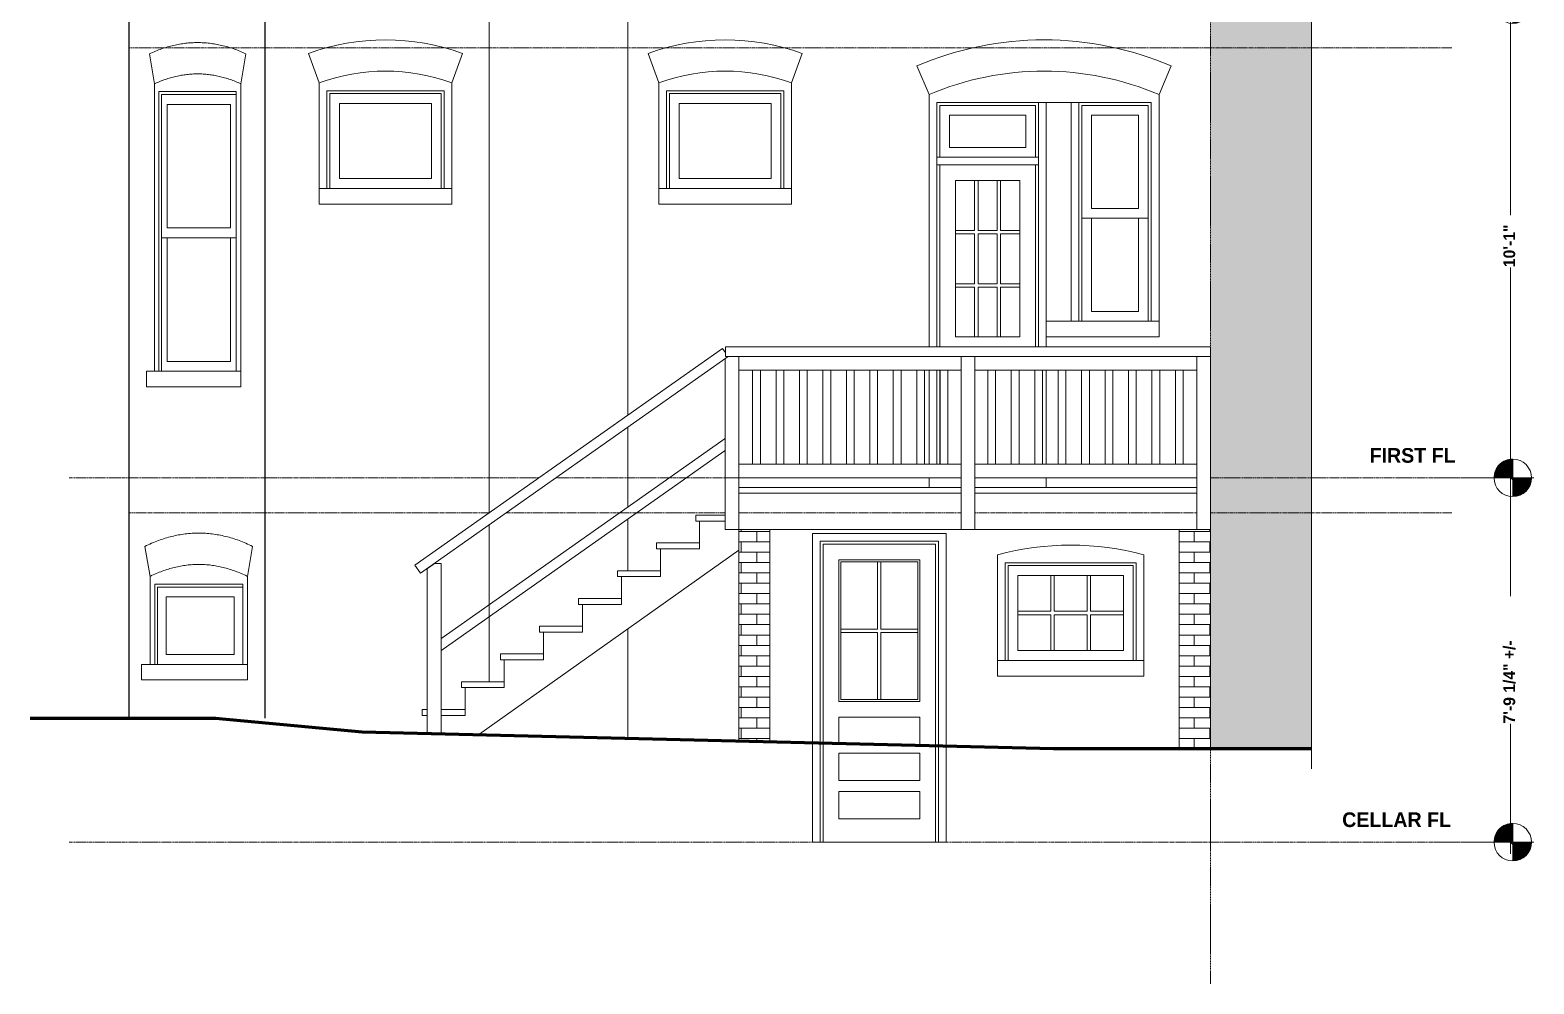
# Model space of a CAD drawing. Header units: inches. Extents: x -961 to 1381, y -1063 to 1035.
# Drawn here: x 986 to 1371, y -235 to 9 of the extents above; entities that cross this region are included whole.
import ezdxf

# ---------------------------------------------------------------- set-up
doc = ezdxf.new("R2010")
doc.units = ezdxf.units.IN
doc.header["$LTSCALE"] = 0.2
doc.header["$MEASUREMENT"] = 0
doc.header["$PDMODE"] = 1
doc.header["$PDSIZE"] = -2
for name, pattern in [('STYLE_06', [1.04164, 0.625, -0.20828, 0.06943, -0.13893]), ('STYLE_07', [1.875, 0.625, -0.20828, 0.625, -0.20836, 0.06943, -0.13893]), ('STYLE_09', [5, 3.75, -0.277785, 0.69443, -0.277785])]:
    doc.linetypes.add(name, pattern=pattern)
doc.layers.get('0').update_dxf_attribs({"lineweight": 15})
for name, color, linetype, lineweight in [('_MD Elevations (2D)', 7, 'Continuous', 5), ('Dimension', 7, 'Continuous', 5), ('None', 7, 'Continuous', 5)]:
    doc.layers.add(name, color=color, linetype=linetype, lineweight=lineweight)
doc.styles.add('Bradley Hand ITC TT-Bold', font='Bradley Hand ITC TT-Bold')
doc.dimstyles.new('Arch', dxfattribs={"dimtxt": 3.002787, "dimasz": 0.125, "dimexe": 0.125, "dimexo": 0.0625, "dimgap": 0.0625, "dimtad": 1, "dimdec": 3, "dimzin": 15, "dimdsep": 46, "dimlunit": 4, "dimtxsty": 'Bradley Hand ITC TT-Bold', "dimblk": 'VW_SLASH', "dimcen": 0, "dimdle": 0.0625, "dimazin": 0, "dimtfac": 1, "dimtdec": 3, "dimtix": 1, "dimtmove": 0, "dimatfit": 0, "dimldrblk": 'VW_FILLEDARROW', "dimfxl": 0, "dimfrac": 2, "dimtolj": 1, "dimtzin": 15, "dimarcsym": 0})
pattern_1 = [(-180, (0, 0), (2e-16, -2.65), []), (90, (2e-16, -2.65), (4, -2.65), [2.65, -2.65])]

# ---------------------------------------------------------------- blocks, each defined once
blk = doc.blocks.new('*D')
at = {"layer": 'Defpoints', "color": 0, "lineweight": 0}
for p in [(-327.82, 190), (100.36, 190), (1355.82, 190), (-337.66, 128), (-330.31, 128), (-327.82, 128), (90.52, 128), (97.86, 128), (100.36, 128), (1355.82, 128), (1358.31, 128), (1365.66, 128), (-947.19, 104.5), (-337.81, 15.5), (-330.31, 15.5), (-329.47, 15.5), (90.36, 15.5), (97.86, 15.5), (97.86, 15.5), (1357.47, 15.5), (1358.31, 15.5), (1365.81, 15.5), (-954.69, 6), (-947.19, 6), (-947.19, 6), (-954.69, -105.5), (-947.19, -105.5), (-947.19, -105.5), (-336.97, -105.5), (-336.97, -105.5), (-329.47, -105.5), (-329.47, -105.5), (90.36, -105.5), (90.36, -105.5), (97.86, -105.5), (97.86, -105.5), (1357.47, -105.5), (1357.47, -105.5), (1364.97, -105.5), (1364.97, -105.5), (-329.47, -198.75), (97.86, -198.75), (1357.47, -198.75), (-954.69, -207.5), (-947.19, -207.5)]:
    blk.add_point(p, dxfattribs=at)
at = {"layer": 'Dimension', "color": 0, "linetype": 'Continuous', "lineweight": -2}
for p, q in [((-337.66, 190), (-337.66, 193)), ((90.52, 190), (90.52, 193)), ((1365.66, 190), (1365.66, 193)), ((-330.82, 190), (-343.66, 190)), ((-337.66, 128), (-337.66, 190)), ((97.36, 190), (84.52, 190)), ((90.52, 128), (90.52, 190)), ((1358.82, 190), (1371.66, 190)), ((1365.66, 128), (1365.66, 190)), ((-337.81, 128), (-337.81, 131)), ((90.36, 128), (90.36, 131)), ((1365.81, 128), (1365.81, 131)), ((-333.31, 128), (-343.81, 128)), ((-330.82, 128), (-343.66, 128)), ((-337.81, 15.5), (-337.81, 128)), ((-337.66, 125), (-337.66, 128)), ((94.86, 128), (84.36, 128)), ((97.36, 128), (84.52, 128)), ((90.36, 15.5), (90.36, 128)), ((90.52, 125), (90.52, 128)), ((1358.82, 128), (1371.66, 128)), ((1361.31, 128), (1371.81, 128)), ((1365.66, 125), (1365.66, 128)), ((1365.81, 15.5), (1365.81, 128)), ((-950.19, 104.5), (-960.69, 104.5)), ((-954.69, 104.5), (-954.69, 107.5)), ((-954.69, 6), (-954.69, 104.5)), ((-333.31, 15.5), (-343.81, 15.5)), ((-332.47, 15.5), (-342.97, 15.5)), ((-337.81, 12.5), (-337.81, 15.5)), ((-336.97, 15.5), (-336.97, 18.5)), ((-336.97, -105.5), (-336.97, 15.5)), ((94.86, 15.5), (84.36, 15.5)), ((94.86, 15.5), (84.36, 15.5)), ((90.36, 15.5), (90.36, 18.5)), ((90.36, -105.5), (90.36, 15.5)), ((90.36, 12.5), (90.36, 15.5)), ((1360.47, 15.5), (1370.97, 15.5)), ((1361.31, 15.5), (1371.81, 15.5)), ((1364.97, 15.5), (1364.97, 18.5)), ((1364.97, -105.5), (1364.97, 15.5)), ((1365.81, 12.5), (1365.81, 15.5)), ((-954.69, 6), (-954.69, 9)), ((-935.69, 9), (-935.69, 6)), ((-950.19, 6), (-960.69, 6)), ((-950.19, 6), (-960.69, 6)), ((-954.69, -105.5), (-954.69, 6)), ((-954.69, 3), (-954.69, 6)), ((-935.69, 6), (-935.69, -6.5)), ((-932.69, 6), (-929.69, 6)), ((-935.69, -6.5), (-935.69, -9.5)), ((-932.69, -6.5), (-929.69, -6.5)), ((-954.69, -105.5), (-954.69, -102.5)), ((-935.69, -102.5), (-935.69, -105.5)), ((-336.97, -102.5), (-336.97, -105.5)), ((90.36, -102.5), (90.36, -105.5)), ((1364.97, -102.5), (1364.97, -105.5)), ((-950.19, -105.5), (-960.69, -105.5)), ((-950.19, -105.5), (-960.69, -105.5)), ((-954.69, -207.5), (-954.69, -105.5)), ((-954.69, -108.5), (-954.69, -105.5)), ((-935.69, -105.5), (-935.69, -118)), ((-932.69, -105.5), (-929.69, -105.5)), ((-332.47, -105.5), (-342.97, -105.5)), ((-332.47, -105.5), (-342.97, -105.5)), ((-336.97, -108.5), (-336.97, -105.5)), ((-336.97, -105.5), (-336.97, -198.75)), ((94.86, -105.5), (84.36, -105.5)), ((94.86, -105.5), (84.36, -105.5)), ((90.36, -108.5), (90.36, -105.5)), ((90.36, -105.5), (90.36, -198.75)), ((1360.47, -105.5), (1370.97, -105.5)), ((1360.47, -105.5), (1370.97, -105.5)), ((1364.97, -108.5), (1364.97, -105.5)), ((1364.97, -105.5), (1364.97, -198.75)), ((-935.69, -118), (-935.69, -121)), ((-932.69, -118), (-929.69, -118)), ((-332.47, -198.75), (-342.97, -198.75)), ((-336.97, -198.75), (-336.97, -201.75)), ((94.86, -198.75), (84.36, -198.75)), ((90.36, -198.75), (90.36, -201.75)), ((1360.47, -198.75), (1370.97, -198.75)), ((1364.97, -198.75), (1364.97, -201.75)), ((-950.19, -207.5), (-960.69, -207.5)), ((-954.69, -210.5), (-954.69, -207.5))]:
    blk.add_line(p, q, dxfattribs=at)
at = {"layer": 'None', "color": 0, "linetype": 'Continuous', "lineweight": 20}
for points in [[(-339.78, 192.12), (-335.54, 187.88)], [(88.39, 192.12), (92.64, 187.88)], [(1363.54, 192.12), (1367.78, 187.88)], [(-339.93, 130.12), (-335.69, 125.88)], [(-335.54, 125.88), (-339.78, 130.12)], [(88.24, 130.12), (92.49, 125.88)], [(92.64, 125.88), (88.39, 130.12)], [(1367.78, 125.88), (1363.54, 130.12)], [(1363.69, 130.12), (1367.93, 125.88)], [(-956.81, 106.62), (-952.57, 102.38)], [(-335.69, 13.38), (-339.93, 17.62)], [(-339.1, 17.62), (-334.85, 13.38)], [(88.24, 17.62), (92.49, 13.38)], [(92.49, 13.38), (88.24, 17.62)], [(1362.85, 17.62), (1367.1, 13.38)], [(1367.93, 13.38), (1363.69, 17.62)], [(-956.81, 8.12), (-952.57, 3.88)], [(-952.57, 3.88), (-956.81, 8.12)], [(-937.81, 8.12), (-933.57, 3.88)], [(-933.57, -8.62), (-937.81, -4.38)], [(-956.81, -103.38), (-952.57, -107.62)], [(-952.57, -107.62), (-956.81, -103.38)], [(-937.81, -103.38), (-933.57, -107.62)], [(-334.85, -107.62), (-339.1, -103.38)], [(-339.1, -103.38), (-334.85, -107.62)], [(92.49, -107.62), (88.24, -103.38)], [(88.24, -103.38), (92.49, -107.62)], [(1367.1, -107.62), (1362.85, -103.38)], [(1362.85, -103.38), (1367.1, -107.62)], [(-933.57, -120.12), (-937.81, -115.88)], [(-334.85, -200.87), (-339.1, -196.63)], [(92.49, -200.87), (88.24, -196.63)], [(1367.1, -200.87), (1362.85, -196.63)], [(-952.57, -209.62), (-956.81, -205.38)]]:
    blk.add_lwpolyline(points, dxfattribs=at)
at = {"color": 0, "linetype": 'Continuous', "lineweight": -2}
for points in [[(-334.33, 153.32), (-334.33, 164.68), (-340.99, 164.68), (-340.99, 153.32)], [(93.85, 153.32), (93.85, 164.68), (87.18, 164.68), (87.18, 153.32)], [(1368.99, 153.32), (1368.99, 164.68), (1362.33, 164.68), (1362.33, 153.32)], [(-334.48, 61.33), (-334.48, 82.17), (-341.15, 82.17), (-341.15, 61.33)], [(93.7, 61.33), (93.7, 82.17), (87.03, 82.17), (87.03, 61.33)], [(1369.15, 61.33), (1369.15, 82.17), (1362.48, 82.17), (1362.48, 61.33)], [(-951.36, 44.8), (-951.36, 65.7), (-958.03, 65.7), (-958.03, 44.8)], [(-932.78, -7.96), (-932.78, 7.46), (-938.61, 7.46), (-938.61, -7.96)], [(-333.64, -51.65), (-333.64, -38.35), (-340.31, -38.35), (-340.31, -51.65)], [(93.7, -51.65), (93.7, -38.35), (87.03, -38.35), (87.03, -51.65)], [(1368.31, -51.65), (1368.31, -38.35), (1361.64, -38.35), (1361.64, -51.65)], [(-951.36, -60.1), (-951.36, -39.4), (-958.03, -39.4), (-958.03, -60.1)], [(-932.78, -119.46), (-932.78, -104.04), (-938.61, -104.04), (-938.61, -119.46)], [(-333.64, -168.39), (-333.64, -135.86), (-340.31, -135.86), (-340.31, -168.39)], [(93.7, -168.39), (93.7, -135.86), (87.03, -135.86), (87.03, -168.39)], [(1368.31, -168.39), (1368.31, -135.86), (1361.64, -135.86), (1361.64, -168.39)], [(-951.36, -162.1), (-951.36, -150.9), (-958.03, -150.9), (-958.03, -162.1)]]:
    blk.add_wipeout(points, dxfattribs=at).dxf.layer = 'Dimension'
at = {"layer": 'Defpoints', "color": 0, "lineweight": 0}
for p in [(-935.69, 6), (-935.69, 6), (-935.69, -6.5), (-935.69, -105.5), (-935.69, -105.5), (-935.69, -118)]:
    blk.add_point(p, dxfattribs=at)
at = {"layer": 'Dimension', "color": 0, "attachment_point": 1, "rotation": 90, "line_spacing_factor": 1.337445, "style": 'Bradley Hand ITC TT-Bold'}
for s, insert, char_height in [('5\'-2"', (-339.46, 153.32), 3.003), ('5\'-2"', (88.71, 153.32), 3.003), ('5\'-2"', (1363.86, 153.32), 3.003), ('9\'-4 1/2"', (-339.61, 61.33), 3.003), ('9\'-4 1/2"', (88.56, 61.33), 3.003), ('9\'-4 1/2"', (1364.01, 61.33), 3.003), ('8\'-2 1/2"', (-956.5, 44.8), 3.003), ('12 1/2"', (-937.27, -7.96), 2.627), ('10\'-1"', (-338.78, -51.65), 3.003), ('10\'-1"', (88.56, -51.65), 3.003), ('10\'-1"', (1363.17, -51.65), 3.003), ('9\'-3 1/2"', (-956.5, -60.1), 3.003), ('12 1/2"', (-937.27, -119.46), 2.627), ('7\'-9 1/4" +/- ', (-338.78, -168.39), 3.0028), ('7\'-9 1/4" +/- ', (88.56, -168.39), 3.0028), ('7\'-9 1/4" +/- ', (1363.17, -168.39), 3.0028), ('8\'-6"', (-956.5, -162.1), 3.003)]:
    blk.add_mtext(s, dxfattribs=dict(at, insert=insert, char_height=char_height))
blk = doc.blocks.new('VW_FILLEDARROW')
at = {"linetype": 'ByBlock', "lineweight": 0}
blk.add_hatch(color=0, dxfattribs=at).paths.add_polyline_path([(-1, 0.268), (0, 0), (-1, -0.268)])
at = {"layer": 'None', "color": 0, "linetype": 'Continuous', "lineweight": 5}
blk.add_lwpolyline([(-1, 0.268), (0, 0), (-1, -0.268)], close=True, dxfattribs=at)
blk = doc.blocks.new('VW_SLASH')
at = {"color": 0, "linetype": 'ByBlock', "lineweight": -2}
blk.add_line((0, 0), (-1, 0), dxfattribs=at)
at = {"layer": 'None', "color": 0, "linetype": 'Continuous', "lineweight": 20}
blk.add_lwpolyline([(0.354, 0.354), (-0.354, -0.354)], dxfattribs=at)
blk = doc.blocks.new('Elevation Benchmark-11')
at = {"color": 7, "linetype": 'Continuous', "lineweight": 5}
for points in [[(12, 1.2), (13.7, 1.2), (13.7, 9.53), (12, 9.53)], [(4.8, -4.8), (4.33, -4.78), (3.86, -4.71), (3.41, -4.59), (2.96, -4.43), (2.54, -4.23), (2.13, -3.99), (1.75, -3.71), (1.41, -3.39), (1.09, -3.05), (0.81, -2.67), (0.57, -2.26), (0.37, -1.84), (0.21, -1.39), (0.09, -0.94), (0.02, -0.47), (0, 0), (0.02, 0.47), (0.09, 0.94), (0.21, 1.39), (0.37, 1.84), (0.57, 2.26), (0.81, 2.67), (1.09, 3.05), (1.41, 3.39), (1.75, 3.71), (2.13, 3.99), (2.54, 4.23), (2.96, 4.43), (3.41, 4.59), (3.86, 4.71), (4.33, 4.78), (4.8, 4.8), (5.27, 4.78), (5.74, 4.71), (6.19, 4.59), (6.64, 4.43), (7.06, 4.23), (7.47, 3.99), (7.85, 3.71), (8.19, 3.39), (8.51, 3.05), (8.79, 2.67), (9.03, 2.26), (9.23, 1.84), (9.39, 1.39), (9.51, 0.94), (9.58, 0.47), (9.6, 0), (9.58, -0.47), (9.51, -0.94), (9.39, -1.39), (9.23, -1.84), (9.03, -2.26), (8.79, -2.67), (8.51, -3.05), (8.19, -3.39), (7.85, -3.71), (7.47, -3.99), (7.06, -4.23), (6.64, -4.43), (6.19, -4.59), (5.74, -4.71), (5.27, -4.78)], [(12, -9.53), (49.31, -9.53), (49.31, -1.2), (12, -1.2)]]:
    blk.add_wipeout(points, dxfattribs=at).dxf.layer = 'None'
at = {"layer": 'None', "linetype": 'Continuous', "lineweight": 0}
h = blk.add_hatch(color=7, dxfattribs=at)
edge = h.paths.add_edge_path()
edge.add_arc((4.8, 0), 4.8, 90, 180)
edge.add_line((0, 0), (4.8, 0))
edge.add_line((4.8, 0), (4.8, 4.8))
h = blk.add_hatch(color=7, dxfattribs=at)
edge = h.paths.add_edge_path()
edge.add_arc((4.8, 0), 4.8, 270, 0)
edge.add_line((9.6, 0), (4.8, 0))
edge.add_line((4.8, 0), (4.8, -4.8))
at = {"layer": 'None', "color": 7, "linetype": 'Continuous', "lineweight": 5}
for p, q in [((4.8, -4.8), (4.8, 4.8)), ((0, 0), (9.6, 0))]:
    blk.add_line(p, q, dxfattribs=at)
at = {"layer": 'None', "color": 7, "linetype": 'STYLE_09', "lineweight": 5}
blk.add_line((9.6, 0), (24, 0), dxfattribs=at)
at = {"layer": 'None', "color": 7, "linetype": 'Continuous', "lineweight": 5}
for start, end in [(90, 180), (270, 0)]:
    blk.add_arc((4.8, 0), 4.8, start, end, dxfattribs=at)
blk.add_ellipse((4.8, 0), major_axis=(4.8, 0), ratio=1, dxfattribs=at)
at = {"layer": 'None', "color": 7, "insert": (49.31, -7.63), "char_height": 3.753, "attachment_point": 1, "rotation": 180, "line_spacing_factor": 1.332987, "style": 'Bradley Hand ITC TT-Bold'}
blk.add_mtext('SECOND FL', dxfattribs=at)
blk = doc.blocks.new('Elevation Benchmark-12')
at = {"color": 7, "linetype": 'Continuous', "lineweight": 5}
for points in [[(12, 1.2), (13.7, 1.2), (13.7, 9.53), (12, 9.53)], [(4.8, -4.8), (4.33, -4.78), (3.86, -4.71), (3.41, -4.59), (2.96, -4.43), (2.54, -4.23), (2.13, -3.99), (1.75, -3.71), (1.41, -3.39), (1.09, -3.05), (0.81, -2.67), (0.57, -2.26), (0.37, -1.84), (0.21, -1.39), (0.09, -0.94), (0.02, -0.47), (0, 0), (0.02, 0.47), (0.09, 0.94), (0.21, 1.39), (0.37, 1.84), (0.57, 2.26), (0.81, 2.67), (1.09, 3.05), (1.41, 3.39), (1.75, 3.71), (2.13, 3.99), (2.54, 4.23), (2.96, 4.43), (3.41, 4.59), (3.86, 4.71), (4.33, 4.78), (4.8, 4.8), (5.27, 4.78), (5.74, 4.71), (6.19, 4.59), (6.64, 4.43), (7.06, 4.23), (7.47, 3.99), (7.85, 3.71), (8.19, 3.39), (8.51, 3.05), (8.79, 2.67), (9.03, 2.26), (9.23, 1.84), (9.39, 1.39), (9.51, 0.94), (9.58, 0.47), (9.6, 0), (9.58, -0.47), (9.51, -0.94), (9.39, -1.39), (9.23, -1.84), (9.03, -2.26), (8.79, -2.67), (8.51, -3.05), (8.19, -3.39), (7.85, -3.71), (7.47, -3.99), (7.06, -4.23), (6.64, -4.43), (6.19, -4.59), (5.74, -4.71), (5.27, -4.78)], [(12, -9.53), (41.45, -9.53), (41.45, -1.2), (12, -1.2)]]:
    blk.add_wipeout(points, dxfattribs=at).dxf.layer = 'None'
at = {"layer": 'None', "linetype": 'Continuous', "lineweight": 0}
h = blk.add_hatch(color=7, dxfattribs=at)
edge = h.paths.add_edge_path()
edge.add_arc((4.8, 0), 4.8, 90, 180)
edge.add_line((0, 0), (4.8, 0))
edge.add_line((4.8, 0), (4.8, 4.8))
h = blk.add_hatch(color=7, dxfattribs=at)
edge = h.paths.add_edge_path()
edge.add_arc((4.8, 0), 4.8, 270, 0)
edge.add_line((9.6, 0), (4.8, 0))
edge.add_line((4.8, 0), (4.8, -4.8))
at = {"layer": 'None', "color": 7, "linetype": 'Continuous', "lineweight": 5}
for p, q in [((4.8, -4.8), (4.8, 4.8)), ((0, 0), (9.6, 0))]:
    blk.add_line(p, q, dxfattribs=at)
at = {"layer": 'None', "color": 7, "linetype": 'STYLE_09', "lineweight": 5}
blk.add_line((9.6, 0), (24, 0), dxfattribs=at)
at = {"layer": 'None', "color": 7, "linetype": 'Continuous', "lineweight": 5}
for start, end in [(90, 180), (270, 0)]:
    blk.add_arc((4.8, 0), 4.8, start, end, dxfattribs=at)
blk.add_ellipse((4.8, 0), major_axis=(4.8, 0), ratio=1, dxfattribs=at)
at = {"layer": 'None', "color": 7, "insert": (41.45, -7.63), "char_height": 3.753, "attachment_point": 1, "rotation": 180, "line_spacing_factor": 1.332987, "style": 'Bradley Hand ITC TT-Bold'}
blk.add_mtext('FIRST FL', dxfattribs=at)
blk = doc.blocks.new('Elevation Benchmark-13')
at = {"color": 7, "linetype": 'Continuous', "lineweight": 5}
for points in [[(12, 1.2), (13.7, 1.2), (13.7, 9.53), (12, 9.53)], [(4.8, -4.8), (4.33, -4.78), (3.86, -4.71), (3.41, -4.59), (2.96, -4.43), (2.54, -4.23), (2.13, -3.99), (1.75, -3.71), (1.41, -3.39), (1.09, -3.05), (0.81, -2.67), (0.57, -2.26), (0.37, -1.84), (0.21, -1.39), (0.09, -0.94), (0.02, -0.47), (0, 0), (0.02, 0.47), (0.09, 0.94), (0.21, 1.39), (0.37, 1.84), (0.57, 2.26), (0.81, 2.67), (1.09, 3.05), (1.41, 3.39), (1.75, 3.71), (2.13, 3.99), (2.54, 4.23), (2.96, 4.43), (3.41, 4.59), (3.86, 4.71), (4.33, 4.78), (4.8, 4.8), (5.27, 4.78), (5.74, 4.71), (6.19, 4.59), (6.64, 4.43), (7.06, 4.23), (7.47, 3.99), (7.85, 3.71), (8.19, 3.39), (8.51, 3.05), (8.79, 2.67), (9.03, 2.26), (9.23, 1.84), (9.39, 1.39), (9.51, 0.94), (9.58, 0.47), (9.6, 0), (9.58, -0.47), (9.51, -0.94), (9.39, -1.39), (9.23, -1.84), (9.03, -2.26), (8.79, -2.67), (8.51, -3.05), (8.19, -3.39), (7.85, -3.71), (7.47, -3.99), (7.06, -4.23), (6.64, -4.43), (6.19, -4.59), (5.74, -4.71), (5.27, -4.78)], [(12, -9.53), (48.47, -9.53), (48.47, -1.2), (12, -1.2)]]:
    blk.add_wipeout(points, dxfattribs=at).dxf.layer = 'None'
at = {"layer": 'None', "linetype": 'Continuous', "lineweight": 0}
h = blk.add_hatch(color=7, dxfattribs=at)
edge = h.paths.add_edge_path()
edge.add_arc((4.8, 0), 4.8, 90, 180)
edge.add_line((0, 0), (4.8, 0))
edge.add_line((4.8, 0), (4.8, 4.8))
h = blk.add_hatch(color=7, dxfattribs=at)
edge = h.paths.add_edge_path()
edge.add_arc((4.8, 0), 4.8, 270, 0)
edge.add_line((9.6, 0), (4.8, 0))
edge.add_line((4.8, 0), (4.8, -4.8))
at = {"layer": 'None', "color": 7, "linetype": 'Continuous', "lineweight": 5}
for p, q in [((4.8, -4.8), (4.8, 4.8)), ((0, 0), (9.6, 0))]:
    blk.add_line(p, q, dxfattribs=at)
at = {"layer": 'None', "color": 7, "linetype": 'STYLE_09', "lineweight": 5}
blk.add_line((9.6, 0), (24, 0), dxfattribs=at)
at = {"layer": 'None', "color": 7, "linetype": 'Continuous', "lineweight": 5}
for start, end in [(90, 180), (270, 0)]:
    blk.add_arc((4.8, 0), 4.8, start, end, dxfattribs=at)
blk.add_ellipse((4.8, 0), major_axis=(4.8, 0), ratio=1, dxfattribs=at)
at = {"layer": 'None', "color": 7, "insert": (48.47, -7.63), "char_height": 3.753, "attachment_point": 1, "rotation": 180, "line_spacing_factor": 1.332987, "style": 'Bradley Hand ITC TT-Bold'}
blk.add_mtext('CELLAR FL', dxfattribs=at)
blk = doc.blocks.new('Break Line-13')
at = {"layer": 'None', "color": 7, "linetype": 'Continuous', "lineweight": 20}
blk.add_lwpolyline([(0, 0), (212.64, 0), (214.14, 6), (217.14, -6), (218.64, 0), (431.28, 0)], dxfattribs=at)
blk = doc.blocks.new('Group-1270')
at = {"layer": 'None', "color": 7, "linetype": 'Continuous', "lineweight": 5}
for p, q in [((1017.58, 108), (1014.5, 114.7)), ((1041.29, 108), (1044.4, 114.7))]:
    blk.add_line(p, q, dxfattribs=at)
at = {"layer": 'None', "color": 7, "linetype": 'Continuous', "lineweight": 15}
blk.add_lwpolyline([(1041.16, 108), (1041.29, 108), (1041.29, 40.5), (1017.58, 40.5), (1017.58, 108)], dxfattribs=at)
at = {"layer": 'None', "color": 7, "linetype": 'Continuous', "lineweight": 5}
for points in [[(1018.98, 106), (1039.88, 106), (1039.88, 40.5), (1018.98, 40.5)], [(1015.39, 40.5), (1041.29, 40.5), (1041.29, 36.5), (1015.39, 36.5)]]:
    blk.add_lwpolyline(points, close=True, dxfattribs=at)
blk.add_open_spline([(1044.4, 114.54), (1037.61, 120.95), (1021.32, 121.04), (1014.5, 114.7)], degree=2, dxfattribs=at)
at = {"layer": 'None', "color": 7, "linetype": 'Continuous', "lineweight": 15}
blk.add_open_spline([(1041.29, 107.88), (1035.91, 112.96), (1022.98, 113.03), (1017.58, 108)], degree=2, dxfattribs=at)
blk = doc.blocks.new('Group-1271')
at = {"layer": 'None', "color": 7, "linetype": 'Continuous', "lineweight": 5}
blk.add_line((1019.61, -44.12), (1038.78, -44.12), dxfattribs=at)
for points in [[(1019.61, -7.5), (1038.78, -7.5), (1038.78, -78.25), (1019.61, -78.25)], [(1021.11, -10), (1037.28, -10), (1037.28, -41.62), (1021.11, -41.62)], [(1021.11, -44.12), (1037.28, -44.12), (1037.28, -75.75), (1021.11, -75.75)]]:
    blk.add_lwpolyline(points, close=True, dxfattribs=at)
blk = doc.blocks.new('Group-1272')
at = {"layer": 'None', "color": 7, "linetype": 'Continuous', "lineweight": 5}
blk.add_line((1020.63, 71.62), (1040.25, 71.62), dxfattribs=at)
for points in [[(1020.19, 105.25), (1039.81, 105.25), (1039.81, 40.5), (1020.19, 40.5)], [(1021.72, 102.75), (1038.28, 102.75), (1038.28, 74.12), (1021.72, 74.12)], [(1021.72, 71.62), (1038.28, 71.62), (1038.28, 43), (1021.72, 43)]]:
    blk.add_lwpolyline(points, close=True, dxfattribs=at)
blk = doc.blocks.new('Group-1273')
at = {"layer": 'None', "color": 7, "linetype": 'Continuous', "lineweight": 5}
for p, q in [((1017.81, -4.75), (1016.57, 2.97)), ((1039.96, -4.75), (1041.2, 2.97)), ((1016.73, -130.75), (1015.4, -123.07)), ((1041.63, -130.75), (1042.95, -123.07)), ((1017.91, -153.25), (1017.91, -132.75)), ((1017.91, -132.75), (1040.44, -132.75)), ((1040.44, -153.25), (1040.44, -132.75))]:
    blk.add_line(p, q, dxfattribs=at)
at = {"layer": 'None', "color": 7, "linetype": 'Continuous', "lineweight": 15}
for p, q in [((1016.73, -153.25), (1016.73, -130.75)), ((1041.63, -153.25), (1041.63, -130.75)), ((1041.63, -153.25), (1016.73, -153.25)), ((1040.44, -153.25), (1017.91, -153.25))]:
    blk.add_line(p, q, dxfattribs=at)
blk.add_lwpolyline([(1017.81, -4.75), (1017.81, -78.25), (1039.96, -78.25), (1039.96, -4.75)], dxfattribs=at)
at = {"layer": 'None', "color": 7, "linetype": 'Continuous', "lineweight": 5}
for points in [[(1018.99, -6.75), (1038.78, -6.75), (1038.78, -78.25), (1018.99, -78.25)], [(1015.83, -78.25), (1039.96, -78.25), (1039.96, -82.25), (1015.83, -82.25)], [(1020.8, -136), (1038.22, -136), (1038.22, -150.75), (1020.8, -150.75)]]:
    blk.add_lwpolyline(points, close=True, dxfattribs=at)
for points in [[(1041.2, 2.97), (1028.89, 8.63), (1016.57, 2.97)], [(1042.95, -123.07), (1029.18, -116.29), (1015.4, -123.07)]]:
    blk.add_open_spline(points, degree=2, dxfattribs=at)
at = {"layer": 'None', "color": 7, "linetype": 'Continuous', "lineweight": 15}
for points in [[(1039.96, -4.75), (1028.89, 0.34), (1017.81, -4.75)], [(1041.63, -130.75), (1029.18, -124.62), (1016.73, -130.75)]]:
    blk.add_open_spline(points, degree=2, dxfattribs=at)
at = {"layer": 'None', "color": 7}
for name in ['Group-1270', 'Group-1272', 'Group-1271']:
    blk.add_blockref(name, (0, 0), dxfattribs=at)
at = {"color": 7, "linetype": 'Continuous', "lineweight": 5}
blk.add_wipeout([(1014.5, -153.25), (1041.63, -153.25), (1041.63, -157.25), (1014.5, -157.25)], dxfattribs=at).dxf.layer = 'None'
at = {"layer": 'None', "color": 7, "linetype": 'Continuous', "lineweight": 5}
for points in [[(1017.91, -132.75), (1040.44, -132.75), (1040.44, -153.25), (1017.91, -153.25)], [(1018.58, -133.5), (1040.44, -133.5), (1040.44, -153.25), (1018.58, -153.25)], [(1014.5, -153.25), (1041.63, -153.25), (1041.63, -157.25), (1014.5, -157.25)]]:
    blk.add_lwpolyline(points, close=True, dxfattribs=at)
blk = doc.blocks.new('MD Elevations (2D)')
at = {"layer": 'None', "color": 7, "linetype": 'Continuous', "lineweight": 20}
blk.add_line((1139.0241, -129.3), (1139.0241, 246.5), dxfattribs=at)
at = {"color": 7, "linetype": 'Continuous', "lineweight": 5}
blk.add_wipeout([(1088.8296, -148.3186), (1164.5345, -95.0412), (1165.9733, -97.0857), (1090.2684, -150.363)], dxfattribs=at).dxf.layer = 'None'
at = {"layer": 'None', "color": 7, "linetype": 'Continuous', "lineweight": 5}
blk.add_lwpolyline([(1088.8296, -148.3186), (1164.5345, -95.0412), (1165.9733, -97.0857), (1090.2684, -150.363)], close=True, dxfattribs=at)
at = {"layer": 'Dimension', "color": 7, "linetype": 'Continuous', "lineweight": 5}
dim = blk.add_linear_dim(base=(-336.975, -105.5), p1=(-329.475, 15.5), p2=(-329.475, -105.5), angle=270, dimstyle='Arch', override={"dimtxt": 3.002787, "dimasz": 6, "dimgap": 0.015625, "dimtad": 0, "dimpost": '<>', "dimtxsty": 'Bradley Hand ITC TT-Bold'}, dxfattribs=at)
dim.commit()
dim.dimension.update_dxf_attribs({"geometry": '*D', "text_midpoint": (-336.975, -45)})
dim = blk.add_linear_dim(base=(-337.8117, 15.5), p1=(-330.3117, 128), p2=(-330.3117, 15.5), angle=270, dimstyle='Arch', override={"dimtxt": 3.002787, "dimasz": 6, "dimgap": 0.015625, "dimtad": 0, "dimpost": '<>', "dimtxsty": 'Bradley Hand ITC TT-Bold'}, dxfattribs=at)
dim.commit()
dim.dimension.update_dxf_attribs({"geometry": '*D', "text_midpoint": (-337.8117, 71.75)})
dim = blk.add_linear_dim(base=(-954.693, -207.5), p1=(-947.193, -105.5), p2=(-947.193, -207.5), angle=270, dimstyle='Arch', override={"dimtxt": 3.002787, "dimasz": 6, "dimgap": 0.015625, "dimtad": 0, "dimpost": '<>', "dimtxsty": 'Bradley Hand ITC TT-Bold'}, dxfattribs=at)
dim.commit()
dim.dimension.update_dxf_attribs({"geometry": '*D', "text_midpoint": (-954.693, -156.5)})
dim = blk.add_linear_dim(base=(-954.693, -105.5), p1=(-947.193, 6), p2=(-947.193, -105.5), angle=270, dimstyle='Arch', override={"dimtxt": 3.002787, "dimasz": 6, "dimgap": 0.015625, "dimtad": 0, "dimpost": '<>', "dimtxsty": 'Bradley Hand ITC TT-Bold'}, dxfattribs=at)
dim.commit()
dim.dimension.update_dxf_attribs({"geometry": '*D', "text_midpoint": (-954.693, -49.75)})
dim = blk.add_linear_dim(base=(-954.693, 6), p1=(-947.193, 104.5), p2=(-947.193, 6), angle=270, dimstyle='Arch', override={"dimtxt": 3.002787, "dimasz": 6, "dimgap": 0.015625, "dimtad": 0, "dimpost": '<>', "dimtxsty": 'Bradley Hand ITC TT-Bold'}, dxfattribs=at)
dim.commit()
dim.dimension.update_dxf_attribs({"geometry": '*D', "text_midpoint": (-954.693, 55.25)})
dim = blk.add_linear_dim(base=(-935.693, 6), p1=(-935.693, -6.5), p2=(-935.693, 6), angle=270, text='12 1/2"', dimstyle='Arch', override={"dimtxt": 2.627439, "dimasz": 6, "dimgap": 0.015625, "dimtad": 0, "dimpost": '<>', "dimtxsty": 'Bradley Hand ITC TT-Bold'}, dxfattribs=at)
dim.commit()
dim.dimension.update_dxf_attribs({"geometry": '*D', "text_midpoint": (-935.693, -0.25)})
dim = blk.add_linear_dim(base=(-935.693, -105.5), p1=(-935.693, -118), p2=(-935.693, -105.5), angle=270, text='12 1/2"', dimstyle='Arch', override={"dimtxt": 2.627439, "dimasz": 6, "dimgap": 0.015625, "dimtad": 0, "dimpost": '<>', "dimtxsty": 'Bradley Hand ITC TT-Bold'}, dxfattribs=at)
dim.commit()
dim.dimension.update_dxf_attribs({"geometry": '*D', "text_midpoint": (-935.693, -111.75)})
dim = blk.add_linear_dim(base=(-336.975, -105.5), p1=(-329.475, -198.75), p2=(-329.475, -105.5), angle=270, dimstyle='Arch', override={"dimtxt": 3.002787, "dimasz": 6, "dimgap": 0.015625, "dimtad": 0, "dimpost": '<> +/- ', "dimtxsty": 'Bradley Hand ITC TT-Bold'}, dxfattribs=at)
dim.commit()
dim.dimension.update_dxf_attribs({"geometry": '*D', "text_midpoint": (-336.975, -152.125)})
dim = blk.add_linear_dim(base=(-337.6609, 128), p1=(-327.8184, 190), p2=(-327.8184, 128), angle=270, dimstyle='Arch', override={"dimtxt": 3.002787, "dimasz": 6, "dimgap": 0.015625, "dimtad": 0, "dimpost": '<>', "dimtxsty": 'Bradley Hand ITC TT-Bold'}, dxfattribs=at)
dim.commit()
dim.dimension.update_dxf_attribs({"geometry": '*D', "text_midpoint": (-337.6609, 159)})
dim = blk.add_linear_dim(base=(90.3644, -105.5), p1=(97.8644, 15.5), p2=(97.8644, -105.5), angle=270, dimstyle='Arch', override={"dimtxt": 3.002787, "dimasz": 6, "dimgap": 0.015625, "dimtad": 0, "dimpost": '<>', "dimtxsty": 'Bradley Hand ITC TT-Bold'}, dxfattribs=at)
dim.commit()
dim.dimension.update_dxf_attribs({"geometry": '*D', "text_midpoint": (90.3644, -45)})
dim = blk.add_linear_dim(base=(90.3644, 15.5), p1=(97.8644, 128), p2=(97.8644, 15.5), angle=270, dimstyle='Arch', override={"dimtxt": 3.002787, "dimasz": 6, "dimgap": 0.015625, "dimtad": 0, "dimpost": '<>', "dimtxsty": 'Bradley Hand ITC TT-Bold'}, dxfattribs=at)
dim.commit()
dim.dimension.update_dxf_attribs({"geometry": '*D', "text_midpoint": (90.3644, 71.75)})
dim = blk.add_linear_dim(base=(90.3644, -105.5), p1=(97.8644, -198.75), p2=(97.8644, -105.5), angle=270, dimstyle='Arch', override={"dimtxt": 3.002787, "dimasz": 6, "dimgap": 0.015625, "dimtad": 0, "dimpost": '<> +/- ', "dimtxsty": 'Bradley Hand ITC TT-Bold'}, dxfattribs=at)
dim.commit()
dim.dimension.update_dxf_attribs({"geometry": '*D', "text_midpoint": (90.3644, -152.125)})
dim = blk.add_linear_dim(base=(90.5153, 128), p1=(100.3577, 190), p2=(100.3577, 128), angle=270, dimstyle='Arch', override={"dimtxt": 3.002787, "dimasz": 6, "dimgap": 0.015625, "dimtad": 0, "dimpost": '<>', "dimtxsty": 'Bradley Hand ITC TT-Bold'}, dxfattribs=at)
dim.commit()
dim.dimension.update_dxf_attribs({"geometry": '*D', "text_midpoint": (90.5153, 159)})
at = {"layer": 'None', "color": 7, "linetype": 'STYLE_06', "lineweight": 5}
blk.add_line((1288.1491, -235), (1288.1491, 251.284), dxfattribs=at)
at = {"layer": 'None', "color": 7, "linetype": 'Continuous', "lineweight": 30}
blk.add_line((1046.1491, -167), (1046.1491, 128.5), dxfattribs=at)
at = {"layer": 'None', "color": 7, "linetype": 'STYLE_07', "lineweight": 5}
for p, q in [((1350, -114.5), (1011.3991, -114.5)), ((1357.475, -198.75), (996, -198.75))]:
    blk.add_line(p, q, dxfattribs=at)
at = {"layer": 'Dimension', "color": 7, "linetype": 'Continuous', "lineweight": 5}
dim = blk.add_linear_dim(base=(1364.975, -105.5), p1=(1357.475, 15.5), p2=(1357.475, -105.5), angle=270, dimstyle='Arch', override={"dimtxt": 3.002787, "dimasz": 6, "dimgap": 0.015625, "dimtad": 0, "dimpost": '<>', "dimtxsty": 'Bradley Hand ITC TT-Bold'}, dxfattribs=at)
dim.commit()
dim.dimension.update_dxf_attribs({"geometry": '*D', "text_midpoint": (1364.975, -45)})
dim = blk.add_linear_dim(base=(1365.8117, 15.5), p1=(1358.3117, 128), p2=(1358.3117, 15.5), angle=270, dimstyle='Arch', override={"dimtxt": 3.002787, "dimasz": 6, "dimgap": 0.015625, "dimtad": 0, "dimpost": '<>', "dimtxsty": 'Bradley Hand ITC TT-Bold'}, dxfattribs=at)
dim.commit()
dim.dimension.update_dxf_attribs({"geometry": '*D', "text_midpoint": (1365.8117, 71.75)})
at = {"layer": 'None', "color": 7, "linetype": 'Continuous', "lineweight": 5}
blk.add_solid([(1288.1491, -174.75), (1288.1491, 205.5), (1314, -174.75), (1314, 205.5)], dxfattribs=at)
at = {"layer": 'None', "color": 7, "rotation": 180}
for name, p in [('Elevation Benchmark-11', (1370.3575, 15.5)), ('Elevation Benchmark-12', (1370.3575, -105.5507)), ('Elevation Benchmark-13', (1370.3575, -198.75))]:
    blk.add_blockref(name, p, dxfattribs=at)
at = {"layer": 'None', "color": 7, "linetype": 'STYLE_07', "lineweight": 5}
blk.add_line((1011.3991, 4.5), (1350, 4.5), dxfattribs=at)
at = {"layer": 'None', "color": 7, "rotation": -90}
blk.add_blockref('Break Line-13', (1314, 251.284), dxfattribs=at)
at = {"layer": 'Dimension', "color": 7, "linetype": 'Continuous', "lineweight": 5}
dim = blk.add_linear_dim(base=(1364.975, -105.5), p1=(1357.475, -198.75), p2=(1357.475, -105.5), angle=270, dimstyle='Arch', override={"dimtxt": 3.002787, "dimasz": 6, "dimgap": 0.015625, "dimtad": 0, "dimpost": '<> +/- ', "dimtxsty": 'Bradley Hand ITC TT-Bold'}, dxfattribs=at)
dim.commit()
dim.dimension.update_dxf_attribs({"geometry": '*D', "text_midpoint": (1364.975, -152.125)})
dim = blk.add_linear_dim(base=(1365.6609, 128), p1=(1355.8184, 190), p2=(1355.8184, 128), angle=270, dimstyle='Arch', override={"dimtxt": 3.002787, "dimasz": 6, "dimgap": 0.015625, "dimtad": 0, "dimpost": '<>', "dimtxsty": 'Bradley Hand ITC TT-Bold'}, dxfattribs=at)
dim.commit()
dim.dimension.update_dxf_attribs({"geometry": '*D', "text_midpoint": (1365.6609, 159)})
at = {"layer": 'None', "color": 7, "linetype": 'Continuous', "lineweight": 20}
blk.add_line((1103.5211, -157.7), (1103.5211, 246.5), dxfattribs=at)
at = {"layer": 'None', "color": 7, "linetype": 'Continuous', "lineweight": 30}
blk.add_line((1011.3991, -167), (1011.3991, 128.5), dxfattribs=at)
at = {"layer": 'None', "color": 7, "linetype": 'Continuous', "lineweight": 5}
for p, q in [((1060, -4.5), (1057.2617, 3.0168)), ((1094, -4.5), (1096.7383, 3.0168)), ((1146.924, -4.5), (1144.1858, 3.0168)), ((1180.924, -4.5), (1183.6623, 3.0168)), ((1216.125, -7.5), (1212.9939, -0.1382)), ((1275, -7.5), (1278.1311, -0.1382)), ((1244.125, -9.5), (1254.5, -9.5)), ((1255.25, -39.125), (1272.25, -39.125)), ((1157.3991, -122.2), (1157.3991, -116.6)), ((1147.3991, -129.3), (1147.3991, -123.7)), ((1137.3991, -136.775), (1137.3991, -130.8)), ((1127.3991, -143.5), (1127.3991, -137.9)), ((1117.3991, -150.6), (1117.3991, -145)), ((1139.0241, -144.1479), (1139.0241, -172.1333)), ((1107.3991, -157.7), (1107.3991, -152.1)), ((1097.3991, -165.175), (1097.3991, -159.2)), ((1087.75, -166.3), (1087.6396, -170.8995))]:
    blk.add_line(p, q, dxfattribs=at)
at = {"layer": 'None', "color": 7, "linetype": 'Continuous', "lineweight": 15}
blk.add_line((1246.125, -9.5), (1252.5, -9.5), dxfattribs=at)
for points in [[(1094, -4.5), (1094, -31.5), (1060, -31.5), (1060, -4.5)], [(1180.924, -4.5), (1180.924, -31.5), (1146.924, -31.5), (1146.924, -4.5)], [(1246.125, -9.5), (1246.125, -105.5), (1216.125, -105.5), (1216.125, -7.5)], [(1275, -7.5), (1275, -65.5), (1252.5, -65.5), (1252.5, -9.5)], [(1271.1491, -125.25), (1271.1491, -152.25), (1233.6491, -152.25), (1233.6491, -125.25)]]:
    blk.add_lwpolyline(points, dxfattribs=at)
at = {"layer": 'None', "color": 7, "linetype": 'Continuous', "lineweight": 5}
for points in [[(1062, -6.5), (1092, -6.5), (1092, -31.5), (1062, -31.5)], [(1062.75, -7.25), (1091.25, -7.25), (1091.25, -31.5), (1062.75, -31.5)], [(1148.924, -6.5), (1178.924, -6.5), (1178.924, -31.5), (1148.924, -31.5)], [(1149.674, -7.25), (1178.174, -7.25), (1178.174, -31.5), (1149.674, -31.5)], [(1065.25, -9.75), (1088.75, -9.75), (1088.75, -29), (1065.25, -29)], [(1152.174, -9.75), (1175.674, -9.75), (1175.674, -29), (1152.174, -29)], [(1218.125, -9.5), (1244.125, -9.5), (1244.125, -105.5), (1218.125, -105.5)], [(1218.125, -9.5), (1244.125, -9.5), (1244.125, -23.5), (1218.125, -23.5)], [(1218.875, -10.25), (1243.375, -10.25), (1243.375, -23.5), (1218.875, -23.5)], [(1254.5, -9.5), (1273, -9.5), (1273, -65.5), (1254.5, -65.5)], [(1255.25, -10.25), (1272.25, -10.25), (1272.25, -65.5), (1255.25, -65.5)], [(1221.375, -12.75), (1240.875, -12.75), (1240.875, -21), (1221.375, -21)], [(1257.75, -12.75), (1269.75, -12.75), (1269.75, -36.625), (1257.75, -36.625)], [(1218.125, -23.5), (1244.125, -23.5), (1244.125, -25.5), (1218.125, -25.5)], [(1218.875, -25.5), (1243.375, -25.5), (1243.375, -105.5), (1218.875, -105.5)], [(1222.875, -29.5), (1239.375, -29.5), (1239.375, -69.5), (1222.875, -69.5)], [(1060, -31.5), (1094, -31.5), (1094, -35.5), (1060, -35.5)], [(1146.924, -31.5), (1180.924, -31.5), (1180.924, -35.5), (1146.924, -35.5)], [(1257.75, -39.125), (1269.75, -39.125), (1269.75, -63), (1257.75, -63)], [(1246.125, -65.5), (1275, -65.5), (1275, -69.5), (1246.125, -69.5)], [(1216.125, -105.5), (1246.125, -105.5), (1246.125, -108), (1216.125, -108)], [(1165.5, -108), (1288.1491, -108), (1288.1491, -109.5), (1165.5, -109.5)], [(1167.3991, -109.5), (1288.1491, -109.5), (1288.1491, -118.75), (1167.3991, -118.75)], [(1156.3991, -115.1), (1167.3991, -115.1), (1167.3991, -116.6), (1156.3991, -116.6)], [(1146.3991, -122.2), (1157.3991, -122.2), (1157.3991, -123.7), (1146.3991, -123.7)], [(1188.2741, -121.75), (1218.5241, -121.75), (1218.5241, -198.75), (1188.2741, -198.75)], [(1189.0241, -122.5), (1217.7741, -122.5), (1217.7741, -198.75), (1189.0241, -198.75)], [(1193.0241, -126.5), (1213.7741, -126.5), (1213.7741, -162.75), (1193.0241, -162.75)], [(1193.5241, -127), (1213.2741, -127), (1213.2741, -162.25), (1193.5241, -162.25)], [(1203.8125, -127), (1203.8125, -144.25), (1213.2741, -144.25), (1213.2741, -145.125), (1203.8125, -145.125), (1203.8125, -162.25), (1202.9375, -162.25), (1202.9375, -145.125), (1193.5241, -145.125), (1193.5241, -144.25), (1202.9375, -144.25), (1202.9375, -127)], [(1136.3991, -129.3), (1147.3991, -129.3), (1147.3991, -130.8), (1136.3991, -130.8)], [(1235.6491, -127.25), (1269.1491, -127.25), (1269.1491, -152.25), (1235.6491, -152.25)], [(1236.3991, -128), (1268.3991, -128), (1268.3991, -152.25), (1236.3991, -152.25)], [(1238.8991, -130.5), (1265.8991, -130.5), (1265.8991, -149.75), (1238.8991, -149.75)], [(1248.1908, -139.6875), (1256.6074, -139.6875), (1256.6074, -130.5), (1257.4824, -130.5), (1257.4824, -139.6875), (1265.8991, -139.6875), (1265.8991, -140.5625), (1257.4824, -140.5625), (1257.4824, -149.75), (1256.6074, -149.75), (1256.6074, -140.5625), (1248.1908, -140.5625), (1248.1908, -149.75), (1247.3158, -149.75), (1247.3158, -140.5625), (1238.8991, -140.5625), (1238.8991, -139.6875), (1247.3158, -139.6875), (1247.3158, -130.5), (1248.1908, -130.5)], [(1126.3991, -136.4), (1137.3991, -136.4), (1137.3991, -137.9), (1126.3991, -137.9)], [(1116.3991, -143.5), (1127.3991, -143.5), (1127.3991, -145), (1116.3991, -145)], [(1106.3991, -150.6), (1117.3991, -150.6), (1117.3991, -152.1), (1106.3991, -152.1)], [(1233.6491, -152.25), (1271.1491, -152.25), (1271.1491, -156.25), (1233.6491, -156.25)], [(1096.3991, -157.7), (1107.3991, -157.7), (1107.3991, -159.2), (1096.3991, -159.2)], [(1086.3991, -164.8), (1097.3991, -164.8), (1097.3991, -166.3), (1086.3991, -166.3)], [(1193.0241, -166.75), (1213.7741, -166.75), (1213.7741, -173.7325), (1193.0241, -173.7325)], [(1193.0241, -175.9584), (1213.7741, -175.9584), (1213.7741, -182.9409), (1193.0241, -182.9409)], [(1193.0241, -185.7675), (1213.7741, -185.7675), (1213.7741, -192.75), (1193.0241, -192.75)]]:
    blk.add_lwpolyline(points, close=True, dxfattribs=at)
at = {"layer": 'None', "color": 7, "linetype": 'Continuous', "lineweight": 5, "flags": 128}
for points in [[(1234.4583, -29.5), (1234.4583, -42.25), (1239.375, -42.25), (1239.375, -43.125), (1234.4583, -43.125), (1234.4583, -55.875), (1239.375, -55.875), (1239.375, -56.75), (1234.4583, -56.75), (1234.4583, -69.5), (1233.5833, -69.5), (1233.5833, -56.75), (1228.6667, -56.75), (1228.6667, -69.5), (1227.7917, -69.5), (1227.7917, -56.75), (1222.875, -56.75), (1222.875, -55.875), (1227.7917, -55.875), (1227.7917, -43.125), (1222.875, -43.125), (1222.875, -42.25), (1227.7917, -42.25), (1227.7917, -29.5), (1228.6667, -29.5), (1228.6667, -42.25), (1233.5833, -42.25), (1233.5833, -29.5)], [(1233.5833, -55.875), (1233.5833, -43.125), (1228.6667, -43.125), (1228.6667, -55.875)]]:
    blk.add_lwpolyline(points, close=True, dxfattribs=at)
at = {"layer": 'None', "color": 7, "linetype": 'Continuous', "lineweight": 15}
blk.add_lwpolyline([(1186.2741, -119.75), (1220.5241, -119.75), (1220.5241, -198.75), (1186.2741, -198.75)], close=True, dxfattribs=at)
at = {"layer": 'None', "color": 7, "linetype": 'Continuous', "lineweight": 5}
for centre, radius, start, end in [((1077, -51.1667), 57.6667, 69.98404, 110.01596), ((1163.924, -51.1667), 57.6667, 69.98404, 110.01596), ((1245.5625, -76.7139), 83.2139, 66.95936, 113.04064)]:
    blk.add_arc(centre, radius, start, end, dxfattribs=at)
at = {"layer": 'None', "color": 7, "linetype": 'Continuous', "lineweight": 15}
for centre, radius, start, end in [((1077, -51.1667), 49.6667, 69.98404, 110.01596), ((1163.924, -51.1667), 49.6667, 69.98404, 110.01596), ((1245.5625, -76.7139), 75.2139, 66.95936, 113.04064), ((1252.3991, -194.3125), 71.5625, 74.810713, 105.189287)]:
    blk.add_arc(centre, radius, start, end, dxfattribs=at)
at = {"color": 7, "linetype": 'Continuous', "lineweight": 5}
for points in [[(1167.3991, -118.75), (1175.3991, -118.75), (1175.3991, -172.8795), (1167.3991, -172.8795)], [(1280.1491, -118.75), (1288.1491, -118.75), (1288.1491, -174.75), (1280.1491, -174.75)], [(1087.6948, -127.4426), (1091.1948, -127.4426), (1091.1948, -170.9429), (1087.6948, -170.9429)]]:
    blk.add_wipeout(points, dxfattribs=at).dxf.layer = 'None'
at = {"layer": 'None', "linetype": 'Continuous', "lineweight": 5}
h = blk.add_hatch(dxfattribs=at)
h.set_pattern_fill('Brick_Common_8_', style=0, pattern_type=2)
h.set_pattern_definition(pattern_1)
h.paths.add_polyline_path([(1167.3991, -118.75), (1175.3991, -118.75), (1175.3991, -172.8795), (1167.3991, -172.8795)])
h = blk.add_hatch(dxfattribs=at)
h.set_pattern_fill('Brick_Common_8_', style=0, pattern_type=2)
h.set_pattern_definition(pattern_1)
h.paths.add_polyline_path([(1280.1491, -118.75), (1288.1491, -118.75), (1288.1491, -174.75), (1280.1491, -174.75)])
at = {"layer": 'None', "color": 7, "linetype": 'Continuous', "lineweight": 5}
blk.add_line((1100.8974, -171.2179), (1167.3991, -124.0016), dxfattribs=at)
at = {"layer": 'None', "color": 7, "linetype": 'Continuous', "lineweight": 70}
blk.add_line((1248, -174.75), (1314, -174.75), dxfattribs=at)
at = {"layer": 'None', "color": 7, "linetype": 'Continuous', "lineweight": 5}
for points in [[(1167.3991, -118.75), (1175.3991, -118.75), (1175.3991, -172.8795), (1167.3991, -172.8795)], [(1280.1491, -118.75), (1288.1491, -118.75), (1288.1491, -174.75), (1280.1491, -174.75)], [(1087.6948, -127.4426), (1091.1948, -127.4426), (1091.1948, -170.9429), (1087.6948, -170.9429)]]:
    blk.add_lwpolyline(points, close=True, dxfattribs=at)
at = {"layer": 'None', "color": 7, "linetype": 'Continuous', "lineweight": 70, "flags": 128}
blk.add_lwpolyline([(986, -167), (1033.5, -167), (1071, -170.5), (1248, -174.75)], dxfattribs=at)
at = {"color": 7, "linetype": 'Continuous', "lineweight": 5}
blk.add_wipeout([(1163.8991, -74.5), (1167.3991, -74.5), (1167.3991, -118.75), (1163.8991, -118.75)], dxfattribs=at).dxf.layer = 'None'
at = {"layer": 'None', "color": 7, "linetype": 'Continuous', "lineweight": 5}
blk.add_lwpolyline([(1163.8991, -74.5), (1167.3991, -74.5), (1167.3991, -118.75), (1163.8991, -118.75)], close=True, dxfattribs=at)
at = {"color": 7, "linetype": 'Continuous', "lineweight": 5}
for points in [[(1167.3991, -74.5), (1288.1491, -74.5), (1288.1491, -78), (1167.3991, -78)], [(1167.3991, -102), (1288.1491, -102), (1288.1491, -105.5), (1167.3991, -105.5)]]:
    blk.add_wipeout(points, dxfattribs=at).dxf.layer = 'None'
at = {"layer": 'None', "color": 7, "linetype": 'STYLE_07', "lineweight": 5}
blk.add_line((1357.475, -105.5), (996, -105.5), dxfattribs=at)
at = {"layer": 'None', "color": 7, "linetype": 'Continuous', "lineweight": 5}
for points in [[(1167.3991, -74.5), (1288.1491, -74.5), (1288.1491, -78), (1167.3991, -78)], [(1167.3991, -102), (1288.1491, -102), (1288.1491, -105.5), (1167.3991, -105.5)]]:
    blk.add_lwpolyline(points, close=True, dxfattribs=at)
at = {"layer": 'None', "color": 7}
blk.add_blockref('Group-1273', (0, 0), dxfattribs=at)
at = {"color": 7, "linetype": 'Continuous', "lineweight": 5}
for points in [[(1084.4739, -127.8839), (1163.2806, -72.4236), (1164.7194, -74.4681), (1085.9127, -129.9283)], [(1224.3246, -74.5), (1227.8246, -74.5), (1227.8246, -118.75), (1224.3246, -118.75)], [(1284.6491, -74.5), (1288.1491, -74.5), (1288.1491, -118.75), (1284.6491, -118.75)], [(1170.9671, -78), (1172.9671, -78), (1172.9671, -102), (1170.9671, -102)], [(1176.9671, -78), (1178.9671, -78), (1178.9671, -102), (1176.9671, -102)], [(1182.9671, -78), (1184.9671, -78), (1184.9671, -102), (1182.9671, -102)], [(1188.9671, -78), (1190.9671, -78), (1190.9671, -102), (1188.9671, -102)], [(1194.9671, -78), (1196.9671, -78), (1196.9671, -102), (1194.9671, -102)], [(1200.9671, -78), (1202.9671, -78), (1202.9671, -102), (1200.9671, -102)], [(1206.9671, -78), (1208.9671, -78), (1208.9671, -102), (1206.9671, -102)], [(1212.9671, -78), (1214.9671, -78), (1214.9671, -102), (1212.9671, -102)], [(1218.9671, -78), (1220.9671, -78), (1220.9671, -102), (1218.9671, -102)], [(1231.182, -78), (1233.182, -78), (1233.182, -102), (1231.182, -102)], [(1237.182, -78), (1239.182, -78), (1239.182, -102), (1237.182, -102)], [(1243.182, -78), (1245.182, -78), (1245.182, -102), (1243.182, -102)], [(1249.182, -78), (1251.182, -78), (1251.182, -102), (1249.182, -102)], [(1255.182, -78), (1257.182, -78), (1257.182, -102), (1255.182, -102)], [(1261.182, -78), (1263.182, -78), (1263.182, -102), (1261.182, -102)], [(1267.182, -78), (1269.182, -78), (1269.182, -102), (1267.182, -102)], [(1273.182, -78), (1275.182, -78), (1275.182, -102), (1273.182, -102)], [(1279.182, -78), (1281.182, -78), (1281.182, -102), (1279.182, -102)]]:
    blk.add_wipeout(points, dxfattribs=at).dxf.layer = 'None'
at = {"layer": 'None', "color": 7, "linetype": 'Continuous', "lineweight": 5}
for points in [[(1084.4739, -127.8839), (1163.2806, -72.4236), (1164.7194, -74.4681), (1085.9127, -129.9283)], [(1224.3246, -74.5), (1227.8246, -74.5), (1227.8246, -118.75), (1224.3246, -118.75)], [(1284.6491, -74.5), (1288.1491, -74.5), (1288.1491, -118.75), (1284.6491, -118.75)], [(1170.9671, -78), (1172.9671, -78), (1172.9671, -102), (1170.9671, -102)], [(1176.9671, -78), (1178.9671, -78), (1178.9671, -102), (1176.9671, -102)], [(1182.9671, -78), (1184.9671, -78), (1184.9671, -102), (1182.9671, -102)], [(1188.9671, -78), (1190.9671, -78), (1190.9671, -102), (1188.9671, -102)], [(1194.9671, -78), (1196.9671, -78), (1196.9671, -102), (1194.9671, -102)], [(1200.9671, -78), (1202.9671, -78), (1202.9671, -102), (1200.9671, -102)], [(1206.9671, -78), (1208.9671, -78), (1208.9671, -102), (1206.9671, -102)], [(1212.9671, -78), (1214.9671, -78), (1214.9671, -102), (1212.9671, -102)], [(1218.9671, -78), (1220.9671, -78), (1220.9671, -102), (1218.9671, -102)], [(1231.182, -78), (1233.182, -78), (1233.182, -102), (1231.182, -102)], [(1237.182, -78), (1239.182, -78), (1239.182, -102), (1237.182, -102)], [(1243.182, -78), (1245.182, -78), (1245.182, -102), (1243.182, -102)], [(1249.182, -78), (1251.182, -78), (1251.182, -102), (1249.182, -102)], [(1255.182, -78), (1257.182, -78), (1257.182, -102), (1255.182, -102)], [(1261.182, -78), (1263.182, -78), (1263.182, -102), (1261.182, -102)], [(1267.182, -78), (1269.182, -78), (1269.182, -102), (1267.182, -102)], [(1273.182, -78), (1275.182, -78), (1275.182, -102), (1273.182, -102)], [(1279.182, -78), (1281.182, -78), (1281.182, -102), (1279.182, -102)]]:
    blk.add_lwpolyline(points, close=True, dxfattribs=at)
at = {"color": 7, "linetype": 'Continuous', "lineweight": 5}
blk.add_wipeout([(1164, -72), (1288.1491, -72), (1288.1491, -74.5), (1164, -74.5)], dxfattribs=at).dxf.layer = 'None'
at = {"layer": 'None', "color": 7, "linetype": 'Continuous', "lineweight": 5}
blk.add_lwpolyline([(1164, -72), (1288.1491, -72), (1288.1491, -74.5), (1164, -74.5)], close=True, dxfattribs=at)

msp = doc.modelspace()

# ---------------------------------------------------------------- block references
at = {"layer": '_MD Elevations (2D)'}
msp.add_blockref('MD Elevations (2D)', (0, 0), dxfattribs=at)

doc.saveas('drawing.dxf')
